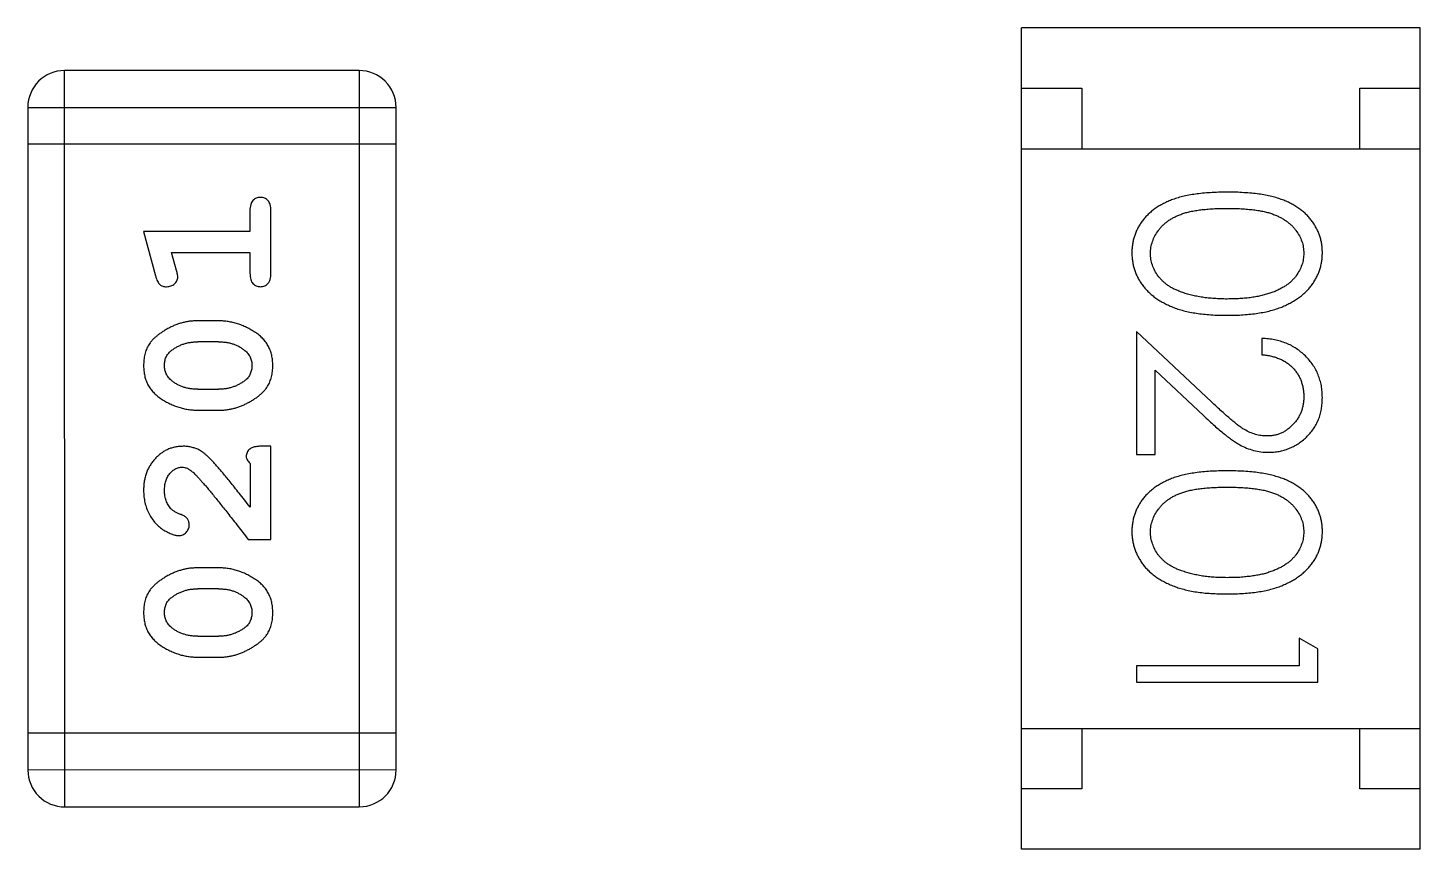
# Model space of a CAD drawing. Header units: millimetres. Extents: x 0 to 297, y 0 to 210.
# Drawn here: x 203.025 to 204.177, y 94.143 to 94.823 of the extents above; entities that cross this region are included whole.
import ezdxf

# ---------------------------------------------------------------- set-up
doc = ezdxf.new("R2010")
doc.units = ezdxf.units.MM
doc.layers.get('0').update_dxf_attribs({"linetype": 'CONTINUOUS'})

msp = doc.modelspace()

# ---------------------------------------------------------------- linework, layer by layer
at = {"color": 7, "linetype": 'Continuous'}
for p, q in [((204.177, 94.8225), (203.847, 94.8225)), ((203.8471, 94.1425), (203.847, 94.8225)), ((204.1771, 94.1425), (204.177, 94.8225)), ((203.2989, 94.7872), (203.055, 94.7872)), ((203.0551, 94.1776), (203.055, 94.7872)), ((203.2989, 94.7872), (203.2989, 94.1776)), ((203.847, 94.7725), (203.897, 94.7725)), ((203.897, 94.7725), (203.897, 94.7225)), ((204.127, 94.7725), (204.177, 94.7725)), ((204.127, 94.7225), (204.127, 94.7725)), ((203.0245, 94.7567), (203.3293, 94.7567)), ((203.0245, 94.7567), (203.0246, 94.208)), ((203.3294, 94.2081), (203.3293, 94.7567)), ((203.3294, 94.7262), (203.0246, 94.7262)), ((203.847, 94.7225), (204.177, 94.7225)), ((203.2084, 94.6712), (203.2084, 94.6539)), ((203.2257, 94.6193), (203.2257, 94.6712)), ((203.2084, 94.6539), (203.1203, 94.6538)), ((203.1203, 94.6538), (203.1302, 94.6173)), ((203.1435, 94.6365), (203.2084, 94.6366)), ((203.1476, 94.6215), (203.1435, 94.6365)), ((203.2084, 94.6366), (203.2084, 94.6193)), ((203.1827, 94.5799), (203.165, 94.5799)), ((204.0044, 94.5129), (203.9423, 94.5711)), ((203.9423, 94.5711), (203.9423, 94.4692)), ((204.0461, 94.5653), (204.0461, 94.5519)), ((203.1824, 94.5626), (203.1652, 94.5626)), ((203.9577, 94.539), (203.9977, 94.5015)), ((203.9577, 94.4692), (203.9577, 94.539)), ((203.1652, 94.5233), (203.1824, 94.5233)), ((203.165, 94.506), (203.1827, 94.506)), ((203.2258, 94.4761), (203.2179, 94.4761)), ((203.2258, 94.399), (203.2258, 94.4761)), ((203.2085, 94.4619), (203.2085, 94.4258)), ((203.9423, 94.4692), (203.9577, 94.4692)), ((203.2069, 94.399), (203.2258, 94.399)), ((203.1827, 94.3754), (203.165, 94.3754)), ((203.1825, 94.3581), (203.1653, 94.3581)), ((203.1653, 94.3188), (203.1825, 94.3188)), ((204.0923, 94.3085), (204.0769, 94.3173)), ((204.0769, 94.3173), (204.0769, 94.2942)), ((203.165, 94.3015), (203.1827, 94.3015)), ((204.0923, 94.2807), (204.0923, 94.3085)), ((204.0769, 94.2942), (203.9423, 94.2942)), ((203.9423, 94.2942), (203.9423, 94.2807)), ((203.9423, 94.2807), (204.0923, 94.2807)), ((203.8471, 94.2425), (204.1771, 94.2425)), ((203.8971, 94.2425), (203.8971, 94.1925)), ((204.1271, 94.1925), (204.1271, 94.2425)), ((203.3294, 94.2386), (203.0246, 94.2385)), ((203.3294, 94.2081), (203.0246, 94.208)), ((203.8971, 94.1925), (203.8471, 94.1925)), ((204.1771, 94.1925), (204.1271, 94.1925)), ((203.0551, 94.1776), (203.2989, 94.1776)), ((204.1771, 94.1425), (203.8471, 94.1425))]:
    msp.add_line(p, q, dxfattribs=at)
for centre, start, end in [((203.055, 94.7567), 90.0074, 180.0074), ((203.2989, 94.7567), 0.0074, 90.0074), ((203.0551, 94.208), 180.0074, 270.0074), ((203.2989, 94.2081), 270.0074, 0.0074)]:
    msp.add_arc(centre, 0.0305, start, end, dxfattribs=at)
for points, knots in [([(203.2171, 94.6822), (203.2165, 94.6821), (203.2153, 94.6821), (203.2136, 94.6816), (203.2121, 94.6807), (203.2108, 94.6796), (203.2097, 94.678), (203.2089, 94.6761), (203.2085, 94.6737), (203.2084, 94.6721), (203.2084, 94.6712)], [0, 0, 0, 0, 0.11517, 0.223509, 0.328254, 0.438012, 0.553651, 0.682263, 0.830856, 1, 1, 1, 1]), ([(203.2257, 94.6712), (203.2257, 94.6721), (203.2257, 94.6737), (203.2252, 94.6761), (203.2245, 94.678), (203.2234, 94.6796), (203.2221, 94.6807), (203.2206, 94.6816), (203.2189, 94.6821), (203.2177, 94.6821), (203.2171, 94.6822)], [0, 0, 0, 0, 0.169012, 0.317488, 0.445429, 0.560977, 0.67065, 0.776666, 0.88492, 1, 1, 1, 1]), ([(204.0172, 94.6865), (204.0148, 94.6865), (204.0102, 94.6864), (204.0034, 94.6861), (203.9971, 94.6856), (203.9911, 94.6849), (203.9856, 94.684), (203.9804, 94.683), (203.9757, 94.6816), (203.9714, 94.6801), (203.9674, 94.6784), (203.9637, 94.6766), (203.9602, 94.6746), (203.957, 94.6724), (203.954, 94.6701), (203.9513, 94.6676), (203.9489, 94.6649), (203.9467, 94.6622), (203.9447, 94.6592), (203.9431, 94.6562), (203.9416, 94.6531), (203.9405, 94.6499), (203.9396, 94.6467), (203.9389, 94.6433), (203.9385, 94.6398), (203.9385, 94.6375), (203.9384, 94.6363)], [0, 0, 0, 0, 0.068113, 0.132564, 0.193427, 0.250218, 0.303569, 0.353576, 0.400235, 0.443586, 0.484619, 0.524292, 0.56238, 0.599049, 0.63494, 0.669782, 0.704009, 0.737842, 0.771098, 0.803896, 0.836415, 0.868639, 0.900715, 0.933378, 0.966213, 1, 1, 1, 1]), ([(204.0961, 94.6364), (204.0961, 94.6375), (204.0961, 94.6399), (204.0957, 94.6433), (204.095, 94.6467), (204.0941, 94.65), (204.0929, 94.6532), (204.0914, 94.6563), (204.0897, 94.6593), (204.0878, 94.6623), (204.0856, 94.6651), (204.0831, 94.6678), (204.0804, 94.6702), (204.0774, 94.6726), (204.0742, 94.6747), (204.0708, 94.6767), (204.0671, 94.6786), (204.0631, 94.6802), (204.0588, 94.6817), (204.0541, 94.683), (204.049, 94.6841), (204.0434, 94.685), (204.0375, 94.6856), (204.0311, 94.6861), (204.0243, 94.6865), (204.0196, 94.6865), (204.0172, 94.6865)], [0, 0, 0, 0, 0.033742, 0.066533, 0.099153, 0.13154, 0.164087, 0.196563, 0.229707, 0.263315, 0.297504, 0.331686, 0.366482, 0.4021, 0.438958, 0.476748, 0.515985, 0.556589, 0.599519, 0.645765, 0.695487, 0.748721, 0.805687, 0.866754, 0.931405, 1, 1, 1, 1]), ([(203.9538, 94.6359), (203.9539, 94.6375), (203.9541, 94.6408), (203.9554, 94.6457), (203.9574, 94.6505), (203.9598, 94.6542), (203.9621, 94.6571), (203.964, 94.6591), (203.9662, 94.661), (203.9685, 94.6628), (203.971, 94.6644), (203.9737, 94.6659), (203.9766, 94.6672), (203.9797, 94.6685), (203.9832, 94.6696), (203.9869, 94.6705), (203.9911, 94.6713), (203.9956, 94.6719), (204.0005, 94.6724), (204.0057, 94.6728), (204.0114, 94.673), (204.0153, 94.673), (204.0173, 94.673)], [0, 0, 0, 0, 0.060034, 0.120278, 0.182348, 0.247919, 0.281641, 0.315701, 0.350322, 0.385703, 0.421819, 0.459196, 0.497866, 0.538301, 0.58121, 0.628183, 0.679403, 0.734699, 0.794074, 0.858416, 0.927049, 1, 1, 1, 1]), ([(204.0173, 94.673), (204.0193, 94.673), (204.0232, 94.673), (204.0289, 94.6728), (204.0341, 94.6724), (204.039, 94.6719), (204.0436, 94.6713), (204.0477, 94.6705), (204.0515, 94.6696), (204.0549, 94.6685), (204.058, 94.6672), (204.0609, 94.6659), (204.0636, 94.6644), (204.0661, 94.6627), (204.0684, 94.661), (204.0706, 94.6591), (204.0725, 94.6571), (204.0748, 94.6542), (204.0771, 94.6505), (204.0793, 94.6458), (204.0805, 94.6409), (204.0807, 94.6376), (204.0807, 94.6359)], [0, 0, 0, 0, 0.073302, 0.142286, 0.206253, 0.266017, 0.321612, 0.372532, 0.419497, 0.462398, 0.502825, 0.541489, 0.579034, 0.615143, 0.650298, 0.684912, 0.718701, 0.752189, 0.817245, 0.879117, 0.939613, 1, 1, 1, 1]), ([(203.9384, 94.6363), (203.9385, 94.6351), (203.9385, 94.6328), (203.9389, 94.6293), (203.9396, 94.6258), (203.9405, 94.6225), (203.9417, 94.6192), (203.9432, 94.616), (203.9449, 94.6129), (203.9469, 94.6099), (203.9492, 94.607), (203.9517, 94.6043), (203.9545, 94.6017), (203.9575, 94.5993), (203.9608, 94.597), (203.9644, 94.595), (203.9682, 94.593), (203.9723, 94.5913), (203.9766, 94.5896), (203.9814, 94.5883), (203.9865, 94.5871), (203.9919, 94.5862), (203.9978, 94.5855), (204.0039, 94.5849), (204.0105, 94.5846), (204.0149, 94.5846), (204.0172, 94.5846)], [0, 0, 0, 0, 0.033824, 0.067298, 0.10028, 0.133019, 0.165736, 0.198792, 0.232372, 0.266409, 0.301016, 0.336196, 0.371972, 0.408574, 0.446394, 0.485225, 0.525372, 0.567224, 0.611081, 0.65775, 0.70702, 0.759235, 0.814484, 0.873227, 0.934937, 1, 1, 1, 1]), ([(203.9796, 94.6037), (203.9785, 94.6041), (203.9765, 94.6049), (203.9736, 94.6062), (203.9708, 94.6076), (203.9683, 94.6092), (203.966, 94.611), (203.9639, 94.6128), (203.9619, 94.6149), (203.9597, 94.6177), (203.9573, 94.6213), (203.9553, 94.6261), (203.954, 94.6309), (203.9539, 94.6342), (203.9538, 94.6359)], [0, 0, 0, 0, 0.075949, 0.148549, 0.218996, 0.286119, 0.351826, 0.416074, 0.478265, 0.540325, 0.660405, 0.774606, 0.887187, 1, 1, 1, 1]), ([(204.0172, 94.5846), (204.0195, 94.5846), (204.024, 94.5846), (204.0306, 94.5849), (204.0368, 94.5855), (204.0426, 94.5862), (204.0481, 94.5872), (204.0532, 94.5883), (204.058, 94.5898), (204.0624, 94.5913), (204.0665, 94.5932), (204.0703, 94.5951), (204.0739, 94.5972), (204.0772, 94.5994), (204.0802, 94.6019), (204.083, 94.6044), (204.0855, 94.6071), (204.0877, 94.61), (204.0897, 94.613), (204.0914, 94.6161), (204.0929, 94.6193), (204.0941, 94.6225), (204.095, 94.6259), (204.0957, 94.6293), (204.0961, 94.6328), (204.0961, 94.6352), (204.0961, 94.6364)], [0, 0, 0, 0, 0.065278, 0.127205, 0.186168, 0.241675, 0.294115, 0.343609, 0.390387, 0.434463, 0.476646, 0.517002, 0.555936, 0.593716, 0.630057, 0.665601, 0.700745, 0.734917, 0.768681, 0.802087, 0.834849, 0.867433, 0.900138, 0.932806, 0.966212, 1, 1, 1, 1]), ([(204.0807, 94.6359), (204.0807, 94.6343), (204.0805, 94.631), (204.0793, 94.6261), (204.0771, 94.6215), (204.0748, 94.6177), (204.0725, 94.6148), (204.0705, 94.6128), (204.0683, 94.6108), (204.0658, 94.609), (204.0631, 94.6074), (204.0601, 94.6058), (204.0569, 94.6043), (204.0535, 94.603), (204.0498, 94.6019), (204.0459, 94.6008), (204.0418, 94.6), (204.0374, 94.5992), (204.0327, 94.5987), (204.0278, 94.5983), (204.0226, 94.5981), (204.0191, 94.5981), (204.0173, 94.598)], [0, 0, 0, 0, 0.059689, 0.119507, 0.181075, 0.246162, 0.279894, 0.314468, 0.350403, 0.387474, 0.426147, 0.466624, 0.508745, 0.553328, 0.600058, 0.649177, 0.700552, 0.754894, 0.811825, 0.871514, 0.934319, 1, 1, 1, 1]), ([(203.1302, 94.6173), (203.1305, 94.6164), (203.1309, 94.6149), (203.1318, 94.6128), (203.1327, 94.6112), (203.1337, 94.61), (203.1349, 94.6092), (203.1362, 94.6086), (203.1378, 94.6083), (203.1388, 94.6082), (203.1394, 94.6082)], [0, 0, 0, 0, 0.187321, 0.344927, 0.475328, 0.579604, 0.674244, 0.773631, 0.882025, 1, 1, 1, 1]), ([(203.1394, 94.6082), (203.14, 94.6083), (203.1412, 94.6083), (203.143, 94.6088), (203.1446, 94.6095), (203.146, 94.6105), (203.1472, 94.6117), (203.148, 94.6131), (203.1485, 94.6146), (203.1486, 94.6156), (203.1487, 94.6161)], [0, 0, 0, 0, 0.138815, 0.27042, 0.39836, 0.52875, 0.654955, 0.771147, 0.884581, 1, 1, 1, 1]), ([(203.1487, 94.6161), (203.1486, 94.6165), (203.1486, 94.6172), (203.1484, 94.6185), (203.1481, 94.6199), (203.1478, 94.621), (203.1476, 94.6215)], [0, 0, 0, 0, 0.183151, 0.413144, 0.682305, 1, 1, 1, 1]), ([(203.2084, 94.6193), (203.2085, 94.6184), (203.2085, 94.6167), (203.209, 94.6143), (203.2097, 94.6124), (203.2108, 94.6108), (203.2121, 94.6097), (203.2136, 94.6088), (203.2153, 94.6083), (203.2165, 94.6083), (203.2171, 94.6082)], [0, 0, 0, 0, 0.169102, 0.317658, 0.446239, 0.563118, 0.671828, 0.776546, 0.884858, 1, 1, 1, 1]), ([(203.2171, 94.6082), (203.2177, 94.6083), (203.2189, 94.6083), (203.2206, 94.6088), (203.2221, 94.6097), (203.2234, 94.6108), (203.2245, 94.6124), (203.2252, 94.6144), (203.2257, 94.6167), (203.2257, 94.6184), (203.2257, 94.6193)], [0, 0, 0, 0, 0.115051, 0.223278, 0.329269, 0.437893, 0.554681, 0.682591, 0.83103, 1, 1, 1, 1]), ([(204.0173, 94.598), (204.0155, 94.598), (204.0119, 94.5981), (204.0067, 94.5984), (204.0017, 94.5988), (203.9969, 94.5994), (203.9923, 94.6002), (203.9878, 94.6012), (203.9836, 94.6023), (203.9809, 94.6033), (203.9796, 94.6037)], [0, 0, 0, 0, 0.141157, 0.277773, 0.409244, 0.535676, 0.657497, 0.775458, 0.889412, 1, 1, 1, 1]), ([(203.165, 94.5799), (203.1639, 94.5799), (203.1617, 94.5799), (203.1585, 94.5796), (203.1554, 94.579), (203.1523, 94.5784), (203.1493, 94.5774), (203.1462, 94.5763), (203.1433, 94.575), (203.1404, 94.5735), (203.1377, 94.5719), (203.1351, 94.5703), (203.1328, 94.5686), (203.1307, 94.567), (203.1288, 94.5653), (203.1272, 94.5636), (203.1258, 94.5618), (203.1242, 94.5595), (203.1226, 94.5563), (203.1213, 94.5521), (203.1205, 94.5476), (203.1204, 94.5444), (203.1203, 94.5428)], [0, 0, 0, 0, 0.049855, 0.099516, 0.148482, 0.19758, 0.246804, 0.296268, 0.346517, 0.397047, 0.446826, 0.49336, 0.537801, 0.579207, 0.617974, 0.654833, 0.689171, 0.722088, 0.786392, 0.853518, 0.924186, 1, 1, 1, 1]), ([(203.2273, 94.543), (203.2273, 94.5445), (203.2272, 94.5473), (203.2265, 94.5514), (203.2254, 94.5552), (203.2238, 94.5588), (203.2218, 94.5621), (203.2192, 94.5652), (203.2163, 94.568), (203.2129, 94.5704), (203.2093, 94.5726), (203.2056, 94.5746), (203.2019, 94.5762), (203.1982, 94.5776), (203.1943, 94.5786), (203.1905, 94.5794), (203.1866, 94.5798), (203.184, 94.5799), (203.1827, 94.5799)], [0, 0, 0, 0, 0.067217, 0.131051, 0.19272, 0.252824, 0.312745, 0.373449, 0.436041, 0.501494, 0.567761, 0.632087, 0.695096, 0.757109, 0.817993, 0.878657, 0.939311, 1, 1, 1, 1]), ([(204.0961, 94.5164), (204.0961, 94.5181), (204.096, 94.5214), (204.0954, 94.5262), (204.0942, 94.5309), (204.0927, 94.5353), (204.0907, 94.5395), (204.0883, 94.5435), (204.0854, 94.5473), (204.0821, 94.5509), (204.0785, 94.5542), (204.0746, 94.557), (204.0705, 94.5595), (204.0661, 94.5615), (204.0614, 94.5631), (204.0565, 94.5643), (204.0514, 94.5651), (204.0479, 94.5653), (204.0461, 94.5653)], [0, 0, 0, 0, 0.06445, 0.126725, 0.187421, 0.247417, 0.306749, 0.366595, 0.427749, 0.490235, 0.553031, 0.614805, 0.676505, 0.738096, 0.801021, 0.864897, 0.931209, 1, 1, 1, 1]), ([(203.1376, 94.5429), (203.1377, 94.5435), (203.1377, 94.5448), (203.1379, 94.5466), (203.1383, 94.5483), (203.1389, 94.5498), (203.1397, 94.5513), (203.1406, 94.5527), (203.1417, 94.5539), (203.1425, 94.5547), (203.1429, 94.555)], [0, 0, 0, 0, 0.138115, 0.270177, 0.397547, 0.520057, 0.63869, 0.757499, 0.878226, 1, 1, 1, 1]), ([(203.1429, 94.555), (203.1437, 94.5556), (203.1453, 94.5568), (203.1479, 94.5584), (203.1505, 94.5597), (203.1533, 94.5608), (203.1561, 94.5616), (203.1591, 94.5622), (203.1621, 94.5625), (203.1642, 94.5626), (203.1652, 94.5626)], [0, 0, 0, 0, 0.125331, 0.248948, 0.371201, 0.494032, 0.616811, 0.742104, 0.868849, 1, 1, 1, 1]), ([(203.1824, 94.5626), (203.1835, 94.5626), (203.1856, 94.5625), (203.1886, 94.5622), (203.1916, 94.5617), (203.1944, 94.5608), (203.197, 94.5599), (203.1996, 94.5586), (203.202, 94.5571), (203.2035, 94.5559), (203.2042, 94.5554)], [0, 0, 0, 0, 0.135449, 0.266263, 0.393429, 0.516942, 0.639128, 0.758779, 0.879341, 1, 1, 1, 1]), ([(203.2042, 94.5554), (203.2047, 94.555), (203.2056, 94.5542), (203.2068, 94.5528), (203.2078, 94.5514), (203.2086, 94.5499), (203.2092, 94.5483), (203.2097, 94.5467), (203.21, 94.5449), (203.21, 94.5437), (203.21, 94.5431)], [0, 0, 0, 0, 0.129853, 0.25607, 0.380154, 0.49978, 0.62208, 0.743277, 0.868791, 1, 1, 1, 1]), ([(203.1203, 94.5428), (203.1204, 94.5413), (203.1205, 94.5385), (203.1212, 94.5344), (203.1223, 94.5306), (203.1239, 94.527), (203.1259, 94.5237), (203.1285, 94.5207), (203.1314, 94.5179), (203.1348, 94.5154), (203.1384, 94.5132), (203.1421, 94.5113), (203.1458, 94.5096), (203.1496, 94.5083), (203.1533, 94.5073), (203.1572, 94.5065), (203.1611, 94.5061), (203.1637, 94.506), (203.165, 94.506)], [0, 0, 0, 0, 0.06692, 0.130834, 0.19258, 0.252759, 0.312631, 0.373411, 0.436359, 0.501894, 0.568244, 0.632472, 0.69556, 0.757163, 0.818592, 0.878885, 0.939235, 1, 1, 1, 1]), ([(203.1435, 94.5305), (203.143, 94.5309), (203.1421, 94.5317), (203.1409, 94.5331), (203.1399, 94.5345), (203.1391, 94.536), (203.1384, 94.5376), (203.138, 94.5393), (203.1377, 94.5411), (203.1377, 94.5423), (203.1376, 94.5429)], [0, 0, 0, 0, 0.13042, 0.256046, 0.378133, 0.498725, 0.620452, 0.742761, 0.869406, 1, 1, 1, 1]), ([(203.1827, 94.506), (203.1838, 94.506), (203.1859, 94.506), (203.1891, 94.5063), (203.1922, 94.5068), (203.1953, 94.5075), (203.1984, 94.5084), (203.2013, 94.5095), (203.2043, 94.5108), (203.2072, 94.5123), (203.2099, 94.5138), (203.2125, 94.5155), (203.2148, 94.5171), (203.2169, 94.5188), (203.2187, 94.5205), (203.2204, 94.5222), (203.2218, 94.5239), (203.2234, 94.5263), (203.225, 94.5294), (203.2263, 94.5336), (203.2272, 94.5382), (203.2273, 94.5414), (203.2273, 94.543)], [0, 0, 0, 0, 0.049886, 0.09882, 0.148132, 0.19689, 0.246038, 0.295176, 0.345305, 0.395692, 0.445312, 0.491875, 0.535813, 0.577009, 0.616081, 0.652689, 0.687585, 0.720206, 0.785062, 0.85223, 0.923759, 1, 1, 1, 1]), ([(203.21, 94.5431), (203.21, 94.5424), (203.21, 94.5412), (203.2097, 94.5394), (203.2093, 94.5377), (203.2087, 94.5361), (203.208, 94.5346), (203.2071, 94.5333), (203.206, 94.532), (203.2051, 94.5313), (203.2047, 94.5309)], [0, 0, 0, 0, 0.139844, 0.271849, 0.399162, 0.521619, 0.6402, 0.758957, 0.87828, 1, 1, 1, 1]), ([(204.0461, 94.5519), (204.0475, 94.5518), (204.0501, 94.5515), (204.0539, 94.5508), (204.0574, 94.5498), (204.0607, 94.5486), (204.0638, 94.5471), (204.0667, 94.5453), (204.0693, 94.5433), (204.0717, 94.5411), (204.0738, 94.5386), (204.0757, 94.536), (204.0773, 94.5332), (204.0785, 94.5303), (204.0795, 94.5272), (204.0802, 94.524), (204.0807, 94.5206), (204.0807, 94.5183), (204.0808, 94.5171)], [0, 0, 0, 0, 0.073648, 0.143686, 0.210962, 0.275557, 0.338064, 0.399311, 0.4594, 0.51934, 0.579024, 0.637809, 0.695959, 0.754122, 0.813113, 0.873453, 0.935561, 1, 1, 1, 1]), ([(203.1652, 94.5233), (203.1642, 94.5233), (203.1621, 94.5234), (203.159, 94.5237), (203.1561, 94.5242), (203.1533, 94.5251), (203.1506, 94.5261), (203.1481, 94.5273), (203.1457, 94.5288), (203.1442, 94.53), (203.1435, 94.5305)], [0, 0, 0, 0, 0.135446, 0.266257, 0.393419, 0.517936, 0.639137, 0.758785, 0.879345, 1, 1, 1, 1]), ([(203.2047, 94.5309), (203.2039, 94.5303), (203.2024, 94.5291), (203.1998, 94.5276), (203.1972, 94.5262), (203.1944, 94.5252), (203.1916, 94.5243), (203.1886, 94.5237), (203.1856, 94.5234), (203.1835, 94.5233), (203.1824, 94.5233)], [0, 0, 0, 0, 0.124927, 0.248361, 0.370889, 0.492583, 0.61616, 0.741472, 0.869044, 1, 1, 1, 1]), ([(204.0504, 94.4846), (204.0487, 94.4846), (204.0455, 94.4848), (204.0407, 94.4858), (204.0361, 94.4875), (204.0322, 94.4895), (204.0291, 94.4915), (204.0264, 94.4934), (204.0235, 94.4958), (204.0202, 94.4984), (204.0167, 94.5015), (204.0128, 94.5049), (204.0087, 94.5088), (204.0059, 94.5115), (204.0044, 94.5129)], [0, 0, 0, 0, 0.088014, 0.174976, 0.2638, 0.355443, 0.406413, 0.465519, 0.533076, 0.609353, 0.693899, 0.787171, 0.889197, 1, 1, 1, 1]), ([(204.0808, 94.5171), (204.0807, 94.516), (204.0807, 94.5138), (204.0802, 94.5106), (204.0796, 94.5075), (204.0786, 94.5045), (204.0773, 94.5017), (204.0758, 94.499), (204.0739, 94.4964), (204.0718, 94.494), (204.0695, 94.4918), (204.0671, 94.4899), (204.0646, 94.4882), (204.062, 94.4869), (204.0592, 94.4858), (204.0564, 94.4851), (204.0534, 94.4847), (204.0514, 94.4846), (204.0504, 94.4846)], [0, 0, 0, 0, 0.068027, 0.133505, 0.19695, 0.26027, 0.322741, 0.384982, 0.448465, 0.513424, 0.578224, 0.640011, 0.700094, 0.760067, 0.819012, 0.877878, 0.938035, 1, 1, 1, 1]), ([(204.0516, 94.4711), (204.053, 94.4712), (204.056, 94.4712), (204.0603, 94.4718), (204.0644, 94.4728), (204.0684, 94.4742), (204.0723, 94.476), (204.076, 94.4781), (204.0796, 94.4807), (204.0829, 94.4836), (204.086, 94.4868), (204.0887, 94.4904), (204.091, 94.4941), (204.0929, 94.4981), (204.0944, 94.5023), (204.0954, 94.5068), (204.096, 94.5116), (204.0961, 94.5148), (204.0961, 94.5164)], [0, 0, 0, 0, 0.06271, 0.123347, 0.183401, 0.242828, 0.302097, 0.36242, 0.423725, 0.487032, 0.550491, 0.612709, 0.674265, 0.73617, 0.799211, 0.863483, 0.930525, 1, 1, 1, 1]), ([(203.9977, 94.5015), (203.9993, 94.5), (204.0022, 94.4972), (204.0066, 94.4933), (204.0107, 94.4897), (204.0146, 94.4865), (204.0182, 94.4837), (204.0216, 94.4812), (204.0248, 94.4791), (204.0286, 94.4768), (204.0333, 94.4745), (204.0392, 94.4726), (204.0453, 94.4713), (204.0495, 94.4712), (204.0516, 94.4711)], [0, 0, 0, 0, 0.09953, 0.192079, 0.277712, 0.357454, 0.429648, 0.495771, 0.555538, 0.608657, 0.707578, 0.804328, 0.901298, 1, 1, 1, 1]), ([(203.1531, 94.4761), (203.152, 94.476), (203.1498, 94.476), (203.1466, 94.4755), (203.1435, 94.4747), (203.1405, 94.4736), (203.1376, 94.4721), (203.1349, 94.4703), (203.1323, 94.4682), (203.1299, 94.4658), (203.1277, 94.4632), (203.1257, 94.4603), (203.124, 94.4573), (203.1227, 94.4541), (203.1217, 94.4506), (203.1209, 94.4471), (203.1204, 94.4433), (203.1204, 94.4407), (203.1204, 94.4394)], [0, 0, 0, 0, 0.060981, 0.120256, 0.178148, 0.236115, 0.293993, 0.352864, 0.413358, 0.476056, 0.539296, 0.602396, 0.665116, 0.728325, 0.792919, 0.859317, 0.928302, 1, 1, 1, 1]), ([(203.1814, 94.4593), (203.1806, 94.4602), (203.1792, 94.4619), (203.1769, 94.4643), (203.1748, 94.4664), (203.1728, 94.4683), (203.171, 94.4699), (203.1692, 94.4712), (203.1676, 94.4723), (203.1655, 94.4735), (203.1629, 94.4745), (203.1598, 94.4754), (203.1565, 94.476), (203.1543, 94.4761), (203.1531, 94.4761)], [0, 0, 0, 0, 0.103002, 0.197728, 0.285279, 0.365235, 0.437224, 0.502446, 0.560545, 0.611446, 0.707576, 0.80349, 0.900532, 1, 1, 1, 1]), ([(203.2179, 94.4761), (203.2168, 94.4761), (203.2148, 94.476), (203.2121, 94.4756), (203.2099, 94.4749), (203.2082, 94.4739), (203.2069, 94.4725), (203.206, 94.471), (203.2054, 94.4693), (203.2053, 94.4681), (203.2053, 94.4674)], [0, 0, 0, 0, 0.1844, 0.34094, 0.473574, 0.586824, 0.690029, 0.789175, 0.890445, 1, 1, 1, 1]), ([(203.2053, 94.4674), (203.2053, 94.467), (203.2054, 94.4661), (203.2061, 94.4647), (203.2071, 94.4633), (203.208, 94.4624), (203.2085, 94.4619)], [0, 0, 0, 0, 0.20611, 0.432681, 0.695597, 1, 1, 1, 1]), ([(203.1377, 94.4393), (203.1377, 94.4407), (203.1378, 94.4434), (203.1386, 94.4472), (203.14, 94.4506), (203.1419, 94.4535), (203.1442, 94.4558), (203.1467, 94.4575), (203.1494, 94.4586), (203.1513, 94.4587), (203.1522, 94.4588)], [0, 0, 0, 0, 0.156344, 0.299348, 0.4327, 0.561, 0.682299, 0.791883, 0.89611, 1, 1, 1, 1]), ([(203.1522, 94.4588), (203.153, 94.4587), (203.1546, 94.4586), (203.157, 94.4576), (203.1595, 94.4561), (203.1611, 94.4547), (203.1619, 94.454)], [0, 0, 0, 0, 0.212836, 0.442809, 0.70317, 1, 1, 1, 1]), ([(203.1619, 94.454), (203.1623, 94.4536), (203.1633, 94.4526), (203.1649, 94.451), (203.1666, 94.4491), (203.1685, 94.4469), (203.1707, 94.4445), (203.173, 94.4418), (203.1755, 94.4387), (203.1782, 94.4354), (203.1811, 94.4319), (203.1842, 94.428), (203.1875, 94.4239), (203.191, 94.4194), (203.1947, 94.4147), (203.1986, 94.4097), (203.2027, 94.4045), (203.2055, 94.4009), (203.2069, 94.399)], [0, 0, 0, 0, 0.026647, 0.057942, 0.094152, 0.134806, 0.180631, 0.231142, 0.286385, 0.346321, 0.411439, 0.481035, 0.555329, 0.634592, 0.718826, 0.807759, 0.901393, 1, 1, 1, 1]), ([(203.2085, 94.4258), (203.2069, 94.4278), (203.2039, 94.4316), (203.1996, 94.437), (203.1957, 94.442), (203.1921, 94.4465), (203.1889, 94.4504), (203.1861, 94.4538), (203.1836, 94.4568), (203.1821, 94.4585), (203.1814, 94.4593)], [0, 0, 0, 0, 0.176662, 0.337826, 0.484741, 0.617764, 0.73494, 0.837793, 0.926412, 1, 1, 1, 1]), ([(204.0172, 94.4557), (204.0149, 94.4557), (204.0102, 94.4557), (204.0035, 94.4554), (203.9971, 94.4549), (203.9912, 94.4542), (203.9856, 94.4533), (203.9805, 94.4522), (203.9758, 94.4509), (203.9714, 94.4494), (203.9674, 94.4477), (203.9637, 94.4458), (203.9602, 94.4438), (203.957, 94.4416), (203.9541, 94.4393), (203.9513, 94.4368), (203.9489, 94.4342), (203.9467, 94.4314), (203.9448, 94.4285), (203.9431, 94.4255), (203.9416, 94.4224), (203.9405, 94.4192), (203.9396, 94.4159), (203.9389, 94.4125), (203.9385, 94.4091), (203.9385, 94.4067), (203.9385, 94.4056)], [0, 0, 0, 0, 0.068113, 0.132564, 0.193427, 0.250218, 0.303569, 0.353576, 0.400235, 0.443586, 0.484619, 0.524292, 0.56238, 0.599049, 0.63494, 0.669782, 0.704009, 0.737842, 0.771098, 0.803896, 0.836415, 0.868639, 0.900715, 0.933378, 0.966213, 1, 1, 1, 1]), ([(204.0962, 94.4056), (204.0961, 94.4068), (204.0961, 94.4091), (204.0957, 94.4126), (204.095, 94.4159), (204.0941, 94.4192), (204.0929, 94.4224), (204.0915, 94.4255), (204.0898, 94.4286), (204.0878, 94.4315), (204.0856, 94.4343), (204.0831, 94.437), (204.0804, 94.4395), (204.0775, 94.4418), (204.0742, 94.4439), (204.0708, 94.446), (204.0671, 94.4478), (204.0631, 94.4495), (204.0588, 94.4509), (204.0541, 94.4522), (204.049, 94.4533), (204.0435, 94.4542), (204.0375, 94.4549), (204.0311, 94.4554), (204.0243, 94.4557), (204.0197, 94.4557), (204.0172, 94.4557)], [0, 0, 0, 0, 0.033742, 0.066533, 0.099153, 0.13154, 0.164087, 0.196563, 0.229707, 0.263315, 0.297504, 0.331686, 0.366482, 0.4021, 0.438958, 0.476748, 0.515985, 0.556589, 0.599519, 0.645765, 0.695487, 0.748721, 0.805687, 0.866754, 0.931405, 1, 1, 1, 1]), ([(203.1204, 94.4394), (203.1204, 94.4377), (203.1205, 94.4344), (203.1214, 94.4294), (203.1228, 94.4247), (203.1248, 94.4202), (203.1272, 94.416), (203.1301, 94.4124), (203.1334, 94.4092), (203.1369, 94.4067), (203.1405, 94.4048), (203.1438, 94.4033), (203.1468, 94.4024), (203.1488, 94.4022), (203.1497, 94.4021)], [0, 0, 0, 0, 0.098286, 0.193983, 0.289056, 0.384352, 0.477435, 0.566197, 0.652355, 0.737986, 0.818188, 0.887401, 0.94802, 1, 1, 1, 1]), ([(203.143, 94.4244), (203.1426, 94.4249), (203.1418, 94.4259), (203.1407, 94.4275), (203.1397, 94.4293), (203.139, 94.4311), (203.1384, 94.433), (203.138, 94.435), (203.1377, 94.4371), (203.1377, 94.4386), (203.1377, 94.4393)], [0, 0, 0, 0, 0.121873, 0.243139, 0.363336, 0.485133, 0.607572, 0.734701, 0.864814, 1, 1, 1, 1]), ([(203.9539, 94.4051), (203.9539, 94.4068), (203.9541, 94.4101), (203.9554, 94.4149), (203.9575, 94.4197), (203.9599, 94.4234), (203.9622, 94.4263), (203.9641, 94.4284), (203.9662, 94.4302), (203.9685, 94.432), (203.971, 94.4337), (203.9738, 94.4351), (203.9767, 94.4365), (203.9798, 94.4377), (203.9832, 94.4388), (203.9869, 94.4397), (203.9911, 94.4405), (203.9956, 94.4412), (204.0005, 94.4416), (204.0058, 94.442), (204.0114, 94.4422), (204.0153, 94.4423), (204.0173, 94.4423)], [0, 0, 0, 0, 0.060034, 0.120278, 0.182348, 0.247919, 0.281641, 0.315701, 0.350322, 0.385703, 0.421819, 0.459196, 0.497866, 0.538301, 0.58121, 0.628183, 0.679403, 0.734699, 0.794074, 0.858416, 0.927049, 1, 1, 1, 1]), ([(204.0173, 94.4423), (204.0193, 94.4423), (204.0232, 94.4422), (204.0289, 94.442), (204.0342, 94.4416), (204.0391, 94.4411), (204.0436, 94.4405), (204.0477, 94.4397), (204.0515, 94.4388), (204.0549, 94.4377), (204.058, 94.4365), (204.0609, 94.4351), (204.0636, 94.4336), (204.0661, 94.432), (204.0685, 94.4302), (204.0706, 94.4283), (204.0725, 94.4263), (204.0748, 94.4235), (204.0771, 94.4197), (204.0793, 94.415), (204.0805, 94.4101), (204.0807, 94.4068), (204.0808, 94.4051)], [0, 0, 0, 0, 0.073302, 0.142286, 0.206253, 0.266017, 0.321612, 0.372532, 0.419497, 0.462398, 0.502825, 0.541489, 0.579034, 0.615143, 0.650298, 0.684912, 0.718701, 0.752189, 0.817245, 0.879117, 0.939613, 1, 1, 1, 1]), ([(203.1516, 94.4195), (203.1507, 94.4198), (203.149, 94.4204), (203.1467, 94.4216), (203.1446, 94.4228), (203.1436, 94.4239), (203.143, 94.4244)], [0, 0, 0, 0, 0.285518, 0.544185, 0.781367, 1, 1, 1, 1]), ([(203.1581, 94.411), (203.1581, 94.4115), (203.1581, 94.4124), (203.1578, 94.4138), (203.1573, 94.415), (203.1566, 94.4162), (203.1557, 94.4172), (203.1546, 94.4181), (203.1532, 94.4189), (203.1521, 94.4192), (203.1516, 94.4195)], [0, 0, 0, 0, 0.127347, 0.246131, 0.359406, 0.470543, 0.586092, 0.711469, 0.847022, 1, 1, 1, 1]), ([(203.1497, 94.4021), (203.1502, 94.4022), (203.1513, 94.4022), (203.1529, 94.4028), (203.1543, 94.4036), (203.1556, 94.4047), (203.1567, 94.4061), (203.1575, 94.4076), (203.1581, 94.4092), (203.1581, 94.4104), (203.1581, 94.411)], [0, 0, 0, 0, 0.120856, 0.239483, 0.360995, 0.490166, 0.620982, 0.746416, 0.870253, 1, 1, 1, 1]), ([(203.9385, 94.4056), (203.9385, 94.4044), (203.9385, 94.402), (203.939, 94.3985), (203.9396, 94.395), (203.9406, 94.3917), (203.9418, 94.3884), (203.9432, 94.3852), (203.945, 94.3822), (203.9469, 94.3791), (203.9492, 94.3762), (203.9517, 94.3735), (203.9545, 94.3709), (203.9576, 94.3685), (203.9609, 94.3663), (203.9644, 94.3642), (203.9682, 94.3623), (203.9723, 94.3605), (203.9767, 94.3589), (203.9814, 94.3576), (203.9865, 94.3564), (203.992, 94.3554), (203.9978, 94.3547), (204.004, 94.3542), (204.0105, 94.3539), (204.015, 94.3538), (204.0173, 94.3538)], [0, 0, 0, 0, 0.033824, 0.067298, 0.10028, 0.133019, 0.165736, 0.198792, 0.232372, 0.266409, 0.301016, 0.336196, 0.371972, 0.408574, 0.446394, 0.485225, 0.525372, 0.567224, 0.611081, 0.65775, 0.70702, 0.759235, 0.814484, 0.873227, 0.934937, 1, 1, 1, 1]), ([(203.9796, 94.3729), (203.9786, 94.3733), (203.9765, 94.3741), (203.9736, 94.3754), (203.9709, 94.3769), (203.9683, 94.3785), (203.966, 94.3802), (203.9639, 94.3821), (203.962, 94.3841), (203.9597, 94.3869), (203.9574, 94.3906), (203.9554, 94.3953), (203.9541, 94.4001), (203.9539, 94.4035), (203.9539, 94.4051)], [0, 0, 0, 0, 0.075949, 0.148549, 0.218996, 0.286119, 0.351826, 0.416074, 0.478265, 0.540325, 0.660405, 0.774606, 0.887187, 1, 1, 1, 1]), ([(204.0173, 94.3538), (204.0196, 94.3538), (204.0241, 94.3539), (204.0306, 94.3542), (204.0368, 94.3547), (204.0427, 94.3555), (204.0481, 94.3564), (204.0533, 94.3576), (204.058, 94.359), (204.0624, 94.3606), (204.0665, 94.3624), (204.0704, 94.3643), (204.0739, 94.3664), (204.0772, 94.3687), (204.0802, 94.3711), (204.083, 94.3737), (204.0855, 94.3764), (204.0878, 94.3793), (204.0898, 94.3822), (204.0915, 94.3853), (204.0929, 94.3885), (204.0941, 94.3918), (204.095, 94.3951), (204.0957, 94.3985), (204.0961, 94.402), (204.0961, 94.4044), (204.0962, 94.4056)], [0, 0, 0, 0, 0.065278, 0.127205, 0.186168, 0.241675, 0.294115, 0.343609, 0.390387, 0.434463, 0.476646, 0.517002, 0.555936, 0.593716, 0.630057, 0.665601, 0.700745, 0.734917, 0.768681, 0.802087, 0.834849, 0.867433, 0.900138, 0.932806, 0.966212, 1, 1, 1, 1]), ([(204.0808, 94.4051), (204.0807, 94.4035), (204.0805, 94.4002), (204.0793, 94.3954), (204.0771, 94.3907), (204.0748, 94.3869), (204.0725, 94.3841), (204.0705, 94.382), (204.0683, 94.3801), (204.0658, 94.3783), (204.0631, 94.3766), (204.0601, 94.375), (204.057, 94.3736), (204.0535, 94.3723), (204.0499, 94.3711), (204.046, 94.37), (204.0418, 94.3692), (204.0374, 94.3685), (204.0327, 94.368), (204.0278, 94.3675), (204.0226, 94.3673), (204.0191, 94.3673), (204.0173, 94.3673)], [0, 0, 0, 0, 0.059689, 0.119507, 0.181075, 0.246162, 0.279894, 0.314468, 0.350403, 0.387474, 0.426147, 0.466624, 0.508745, 0.553328, 0.600058, 0.649177, 0.700552, 0.754894, 0.811825, 0.871514, 0.934319, 1, 1, 1, 1]), ([(203.165, 94.3754), (203.1639, 94.3754), (203.1618, 94.3753), (203.1586, 94.3751), (203.1554, 94.3745), (203.1523, 94.3738), (203.1493, 94.3729), (203.1463, 94.3718), (203.1433, 94.3705), (203.1404, 94.369), (203.1377, 94.3674), (203.1351, 94.3658), (203.1328, 94.3641), (203.1307, 94.3625), (203.1289, 94.3607), (203.1272, 94.359), (203.1258, 94.3573), (203.1242, 94.3549), (203.1226, 94.3518), (203.1213, 94.3476), (203.1205, 94.343), (203.1204, 94.3399), (203.1204, 94.3383)], [0, 0, 0, 0, 0.049855, 0.099516, 0.148482, 0.19758, 0.246804, 0.296268, 0.346517, 0.397047, 0.446826, 0.49336, 0.537801, 0.579207, 0.617974, 0.654833, 0.689171, 0.722088, 0.786392, 0.853518, 0.924186, 1, 1, 1, 1]), ([(203.2273, 94.3385), (203.2273, 94.34), (203.2272, 94.3428), (203.2265, 94.3469), (203.2254, 94.3507), (203.2238, 94.3543), (203.2218, 94.3576), (203.2193, 94.3606), (203.2163, 94.3635), (203.2129, 94.3659), (203.2093, 94.3681), (203.2057, 94.3701), (203.2019, 94.3717), (203.1982, 94.3731), (203.1944, 94.3741), (203.1905, 94.3749), (203.1866, 94.3753), (203.184, 94.3754), (203.1827, 94.3754)], [0, 0, 0, 0, 0.067217, 0.131051, 0.19272, 0.252824, 0.312745, 0.373449, 0.436041, 0.501494, 0.567761, 0.632087, 0.695096, 0.757109, 0.817993, 0.878657, 0.939311, 1, 1, 1, 1]), ([(204.0173, 94.3673), (204.0155, 94.3673), (204.012, 94.3673), (204.0067, 94.3676), (204.0017, 94.368), (203.9969, 94.3686), (203.9923, 94.3695), (203.9879, 94.3704), (203.9837, 94.3716), (203.9809, 94.3725), (203.9796, 94.3729)], [0, 0, 0, 0, 0.141157, 0.277773, 0.409244, 0.535676, 0.657497, 0.775458, 0.889412, 1, 1, 1, 1]), ([(203.143, 94.3505), (203.1438, 94.3511), (203.1454, 94.3523), (203.1479, 94.3539), (203.1505, 94.3552), (203.1533, 94.3562), (203.1561, 94.3571), (203.1591, 94.3577), (203.1621, 94.358), (203.1642, 94.3581), (203.1653, 94.3581)], [0, 0, 0, 0, 0.125331, 0.248948, 0.371201, 0.494032, 0.616811, 0.742104, 0.868849, 1, 1, 1, 1]), ([(203.1825, 94.3581), (203.1835, 94.3581), (203.1856, 94.358), (203.1887, 94.3577), (203.1916, 94.3572), (203.1944, 94.3563), (203.1971, 94.3553), (203.1996, 94.354), (203.202, 94.3526), (203.2035, 94.3514), (203.2042, 94.3509)], [0, 0, 0, 0, 0.135449, 0.266263, 0.393429, 0.516942, 0.639128, 0.758779, 0.879341, 1, 1, 1, 1]), ([(203.1377, 94.3384), (203.1377, 94.339), (203.1377, 94.3403), (203.138, 94.3421), (203.1384, 94.3438), (203.139, 94.3453), (203.1397, 94.3468), (203.1406, 94.3482), (203.1417, 94.3494), (203.1425, 94.3502), (203.143, 94.3505)], [0, 0, 0, 0, 0.138115, 0.270177, 0.397547, 0.520057, 0.63869, 0.757499, 0.878226, 1, 1, 1, 1]), ([(203.2042, 94.3509), (203.2047, 94.3505), (203.2056, 94.3497), (203.2068, 94.3483), (203.2078, 94.3469), (203.2086, 94.3454), (203.2093, 94.3438), (203.2097, 94.3421), (203.21, 94.3404), (203.21, 94.3392), (203.21, 94.3386)], [0, 0, 0, 0, 0.129853, 0.25607, 0.380154, 0.49978, 0.62208, 0.743277, 0.868791, 1, 1, 1, 1]), ([(203.1204, 94.3383), (203.1204, 94.3368), (203.1205, 94.334), (203.1212, 94.3299), (203.1223, 94.3261), (203.1239, 94.3225), (203.126, 94.3192), (203.1285, 94.3162), (203.1314, 94.3134), (203.1348, 94.3109), (203.1384, 94.3087), (203.1421, 94.3068), (203.1458, 94.3051), (203.1496, 94.3038), (203.1534, 94.3027), (203.1572, 94.302), (203.1611, 94.3016), (203.1637, 94.3015), (203.165, 94.3015)], [0, 0, 0, 0, 0.06692, 0.130834, 0.19258, 0.252759, 0.312631, 0.373411, 0.436359, 0.501894, 0.568244, 0.632472, 0.69556, 0.757163, 0.818592, 0.878885, 0.939235, 1, 1, 1, 1]), ([(203.1435, 94.326), (203.143, 94.3264), (203.1421, 94.3272), (203.1409, 94.3286), (203.1399, 94.33), (203.1391, 94.3315), (203.1384, 94.3331), (203.138, 94.3348), (203.1377, 94.3366), (203.1377, 94.3378), (203.1377, 94.3384)], [0, 0, 0, 0, 0.13042, 0.256046, 0.378133, 0.498725, 0.620452, 0.742761, 0.869406, 1, 1, 1, 1]), ([(203.1827, 94.3015), (203.1838, 94.3015), (203.1859, 94.3015), (203.1891, 94.3018), (203.1922, 94.3023), (203.1953, 94.303), (203.1984, 94.3039), (203.2014, 94.305), (203.2043, 94.3063), (203.2072, 94.3078), (203.21, 94.3093), (203.2125, 94.311), (203.2148, 94.3126), (203.2169, 94.3142), (203.2188, 94.3159), (203.2204, 94.3176), (203.2219, 94.3194), (203.2235, 94.3217), (203.2251, 94.3249), (203.2264, 94.3291), (203.2272, 94.3337), (203.2273, 94.3369), (203.2273, 94.3385)], [0, 0, 0, 0, 0.049886, 0.09882, 0.148132, 0.19689, 0.246038, 0.295176, 0.345305, 0.395692, 0.445312, 0.491875, 0.535813, 0.577009, 0.616081, 0.652689, 0.687585, 0.720206, 0.785062, 0.85223, 0.923759, 1, 1, 1, 1]), ([(203.21, 94.3386), (203.21, 94.3379), (203.21, 94.3367), (203.2098, 94.3349), (203.2093, 94.3332), (203.2087, 94.3316), (203.208, 94.3301), (203.2071, 94.3288), (203.206, 94.3275), (203.2052, 94.3268), (203.2048, 94.3264)], [0, 0, 0, 0, 0.139844, 0.271849, 0.399162, 0.521619, 0.6402, 0.758957, 0.87828, 1, 1, 1, 1]), ([(203.1653, 94.3188), (203.1642, 94.3188), (203.1621, 94.3189), (203.1591, 94.3192), (203.1561, 94.3197), (203.1533, 94.3206), (203.1506, 94.3215), (203.1481, 94.3228), (203.1457, 94.3243), (203.1442, 94.3254), (203.1435, 94.326)], [0, 0, 0, 0, 0.135446, 0.266257, 0.393419, 0.517936, 0.639137, 0.758785, 0.879345, 1, 1, 1, 1]), ([(203.2048, 94.3264), (203.204, 94.3258), (203.2024, 94.3246), (203.1998, 94.3231), (203.1972, 94.3217), (203.1945, 94.3207), (203.1916, 94.3198), (203.1886, 94.3192), (203.1856, 94.3189), (203.1835, 94.3188), (203.1825, 94.3188)], [0, 0, 0, 0, 0.124927, 0.248361, 0.370889, 0.492583, 0.61616, 0.741472, 0.869044, 1, 1, 1, 1])]:
    msp.add_open_spline(points, degree=3, knots=knots, dxfattribs=at)

doc.saveas('drawing.dxf')
